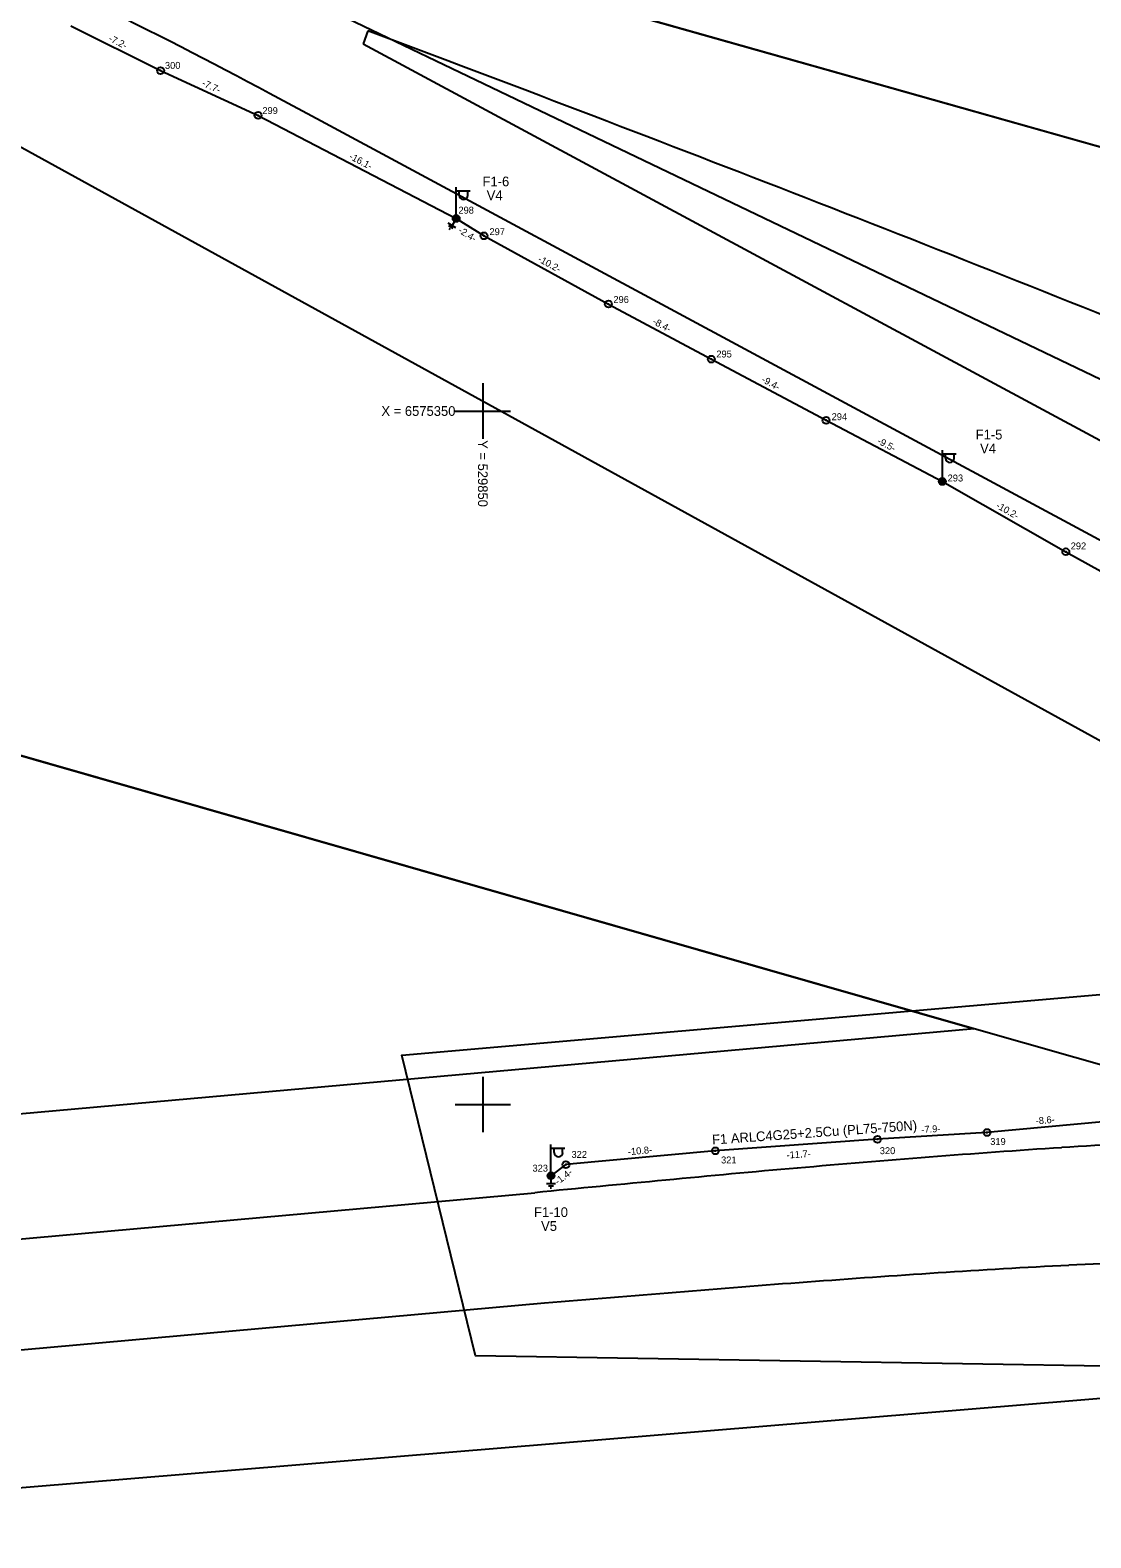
# Model space of a CAD drawing. Extents: x 528816 to 533196, y 6574767 to 6575847.
# Drawn here: x 529817.4 to 529893.8, y 6575268.8 to 6575377.5 of the extents above; entities that cross this region are included whole.
import ezdxf

# ---------------------------------------------------------------- set-up
doc = ezdxf.new("R2010")
doc.units = 0
for name, color, linetype in [('JOONSIDE', 7, 'Continuous'), ('KOORDPUNKT', 7, 'Continuous'), ('MOOTPIIR', 7, 'Continuous'), ('MPKAABEL', 7, 'Continuous'), ('PIIR', 7, 'Continuous'), ('POST', 7, 'Continuous'), ('TEE', 7, 'Continuous'), ('VORK', 7, 'Continuous')]:
    doc.layers.add(name, color=color, linetype=linetype)

msp = doc.modelspace()

# ---------------------------------------------------------------- linework, layer by layer
at = {"layer": 'KOORDPUNKT'}
for centre, radius in [((529826.78, 6575374.54), 0.25), ((529826.78, 6575374.54), 0.0191), ((529826.78, 6575374.54), 0.0221), ((529826.78, 6575374.54), 0.025), ((529826.78, 6575374.54), 0.0161), ((529826.78, 6575374.54), 0.0102), ((529826.78, 6575374.54), 0.0132), ((529826.78, 6575374.54), 0.00726), ((529826.78, 6575374.54), 0.0043), ((529833.8, 6575371.31), 0.25), ((529833.8, 6575371.31), 0.0221), ((529833.8, 6575371.31), 0.025), ((529833.8, 6575371.31), 0.0161), ((529833.8, 6575371.31), 0.0191), ((529833.8, 6575371.31), 0.0132), ((529833.8, 6575371.31), 0.00726), ((529833.8, 6575371.31), 0.0102), ((529833.8, 6575371.31), 0.0043), ((529848.08, 6575363.88), 0.25), ((529848.08, 6575363.88), 0.0221), ((529848.08, 6575363.88), 0.025), ((529848.08, 6575363.88), 0.0132), ((529848.08, 6575363.88), 0.0161), ((529848.08, 6575363.88), 0.0191), ((529848.08, 6575363.88), 0.0043), ((529848.08, 6575363.88), 0.00726), ((529848.08, 6575363.88), 0.0102), ((529850.09, 6575362.63), 0.25), ((529850.09, 6575362.63), 0.0221), ((529850.09, 6575362.63), 0.025), ((529850.09, 6575362.63), 0.0191), ((529850.09, 6575362.63), 0.0102), ((529850.09, 6575362.63), 0.0132), ((529850.09, 6575362.63), 0.0161), ((529850.09, 6575362.63), 0.0043), ((529850.09, 6575362.63), 0.00726), ((529859.05, 6575357.71), 0.25), ((529859.05, 6575357.71), 0.025), ((529859.05, 6575357.71), 0.0221), ((529859.05, 6575357.71), 0.0161), ((529859.05, 6575357.71), 0.0191), ((529859.05, 6575357.71), 0.0132), ((529859.05, 6575357.71), 0.0043), ((529859.05, 6575357.71), 0.00726), ((529859.05, 6575357.71), 0.0102), ((529866.47, 6575353.74), 0.25), ((529866.47, 6575353.74), 0.025), ((529866.47, 6575353.74), 0.0161), ((529866.47, 6575353.74), 0.0191), ((529866.47, 6575353.74), 0.0221), ((529866.47, 6575353.74), 0.0132), ((529866.47, 6575353.74), 0.00726), ((529866.47, 6575353.74), 0.0102), ((529866.47, 6575353.74), 0.0043), ((529874.74, 6575349.33), 0.25), ((529874.74, 6575349.33), 0.025), ((529874.74, 6575349.33), 0.0221), ((529874.74, 6575349.33), 0.0161), ((529874.74, 6575349.33), 0.0191), ((529874.74, 6575349.33), 0.0102), ((529874.74, 6575349.33), 0.0132), ((529874.74, 6575349.33), 0.00726), ((529874.74, 6575349.33), 0.0043), ((529883.12, 6575344.92), 0.25), ((529883.12, 6575344.92), 0.025), ((529883.12, 6575344.92), 0.0191), ((529883.12, 6575344.92), 0.0221), ((529883.12, 6575344.92), 0.0161), ((529883.12, 6575344.92), 0.0102), ((529883.12, 6575344.92), 0.0132), ((529883.12, 6575344.92), 0.0043), ((529883.12, 6575344.92), 0.00726), ((529892.02, 6575339.85), 0.25), ((529892.02, 6575339.85), 0.0191), ((529892.02, 6575339.85), 0.0221), ((529892.02, 6575339.85), 0.025), ((529892.02, 6575339.85), 0.0161), ((529892.02, 6575339.85), 0.00726), ((529892.02, 6575339.85), 0.0102), ((529892.02, 6575339.85), 0.0132), ((529892.02, 6575339.85), 0.0043), ((529886.33, 6575297.98), 0.25), ((529886.33, 6575297.98), 0.0191), ((529886.33, 6575297.98), 0.0221), ((529886.33, 6575297.98), 0.025), ((529886.33, 6575297.98), 0.0102), ((529886.33, 6575297.98), 0.0132), ((529886.33, 6575297.98), 0.0161), ((529886.33, 6575297.98), 0.00726), ((529886.33, 6575297.98), 0.0043), ((529866.75, 6575296.66), 0.25), ((529878.44, 6575297.49), 0.25), ((529878.44, 6575297.49), 0.025), ((529878.44, 6575297.49), 0.0221), ((529878.44, 6575297.49), 0.0161), ((529878.44, 6575297.49), 0.0191), ((529878.44, 6575297.49), 0.0132), ((529878.44, 6575297.49), 0.0043), ((529878.44, 6575297.49), 0.00726), ((529878.44, 6575297.49), 0.0102), ((529855.99, 6575295.67), 0.25), ((529855.99, 6575295.67), 0.0221), ((529855.99, 6575295.67), 0.025), ((529855.99, 6575295.67), 0.0102), ((529855.99, 6575295.67), 0.0132), ((529855.99, 6575295.67), 0.0161), ((529855.99, 6575295.67), 0.0191), ((529855.99, 6575295.67), 0.0043), ((529855.99, 6575295.67), 0.00726), ((529866.75, 6575296.66), 0.025), ((529866.75, 6575296.66), 0.0161), ((529866.75, 6575296.66), 0.0191), ((529866.75, 6575296.66), 0.0221), ((529866.75, 6575296.66), 0.0132), ((529866.75, 6575296.66), 0.0043), ((529866.75, 6575296.66), 0.00726), ((529866.75, 6575296.66), 0.0102), ((529854.91, 6575294.86), 0.25), ((529854.91, 6575294.86), 0.0191), ((529854.91, 6575294.86), 0.0221), ((529854.91, 6575294.86), 0.025), ((529854.91, 6575294.86), 0.0102), ((529854.91, 6575294.86), 0.0132), ((529854.91, 6575294.86), 0.0161), ((529854.91, 6575294.86), 0.00726), ((529854.91, 6575294.86), 0.0043)]:
    msp.add_circle(centre, radius, dxfattribs=at)
at = {"layer": 'MOOTPIIR'}
msp.add_lwpolyline([(530003.5, 6575280.1), (529931.36, 6575280.54), (529849.48, 6575281.87), (529844.17, 6575303.55), (529905.25, 6575308.86), (529903.48, 6575321.26), (529810.98, 6575372.15), (529769.82, 6575391.62), (529775.58, 6575409.33), (529915.87, 6575342.06), (529927.38, 6575328.78), (529934.46, 6575311.96), (529980.04, 6575304)], dxfattribs=at)
at = {"layer": 'MPKAABEL'}
for points in [[(529820.31, 6575377.76), (529826.78, 6575374.54), (529833.8, 6575371.31), (529848.08, 6575363.88), (529850.09, 6575362.63), (529859.05, 6575357.71), (529866.47, 6575353.74), (529874.74, 6575349.33), (529883.12, 6575344.92), (529892.02, 6575339.85), (529901.45, 6575334.63), (529905.83, 6575331.44), (529914.92, 6575323.05), (529915.96, 6575320.87), (529918.18, 6575315.68), (529918.71, 6575311.95), (529918.32, 6575306.38), (529918.12, 6575305.44)], [(529820.31, 6575377.76), (529826.78, 6575374.54), (529833.8, 6575371.31), (529848.08, 6575363.88), (529850.09, 6575362.63), (529859.05, 6575357.71), (529866.47, 6575353.74), (529874.74, 6575349.33), (529883.12, 6575344.92), (529892.02, 6575339.85), (529901.45, 6575334.63), (529905.83, 6575331.44), (529914.92, 6575323.05), (529915.96, 6575320.87), (529918.18, 6575315.68), (529918.71, 6575311.95), (529918.32, 6575306.38), (529918.12, 6575305.44)], [(529848.05, 6575363.21), (529847.5, 6575363.54)], [(529847.86, 6575363.15), (529847.54, 6575363.34)], [(529847.66, 6575363.09), (529847.58, 6575363.15)], [(529847.95, 6575363.67), (529847.78, 6575363.38)], [(529918.12, 6575305.44), (529916.18, 6575304.26), (529911.47, 6575300.92), (529907.95, 6575300.23), (529897.04, 6575298.92), (529895.73, 6575298.45), (529894.94, 6575298.78), (529886.33, 6575297.98), (529878.44, 6575297.49), (529866.75, 6575296.66), (529855.99, 6575295.67), (529854.91, 6575294.86)], [(529918.12, 6575305.44), (529916.18, 6575304.26), (529911.47, 6575300.92), (529907.95, 6575300.23), (529897.04, 6575298.92), (529895.73, 6575298.45), (529894.94, 6575298.78), (529886.33, 6575297.98), (529878.44, 6575297.49), (529866.75, 6575296.66), (529855.99, 6575295.67), (529854.91, 6575294.86)], [(529854.91, 6575294.61), (529854.91, 6575294.27)], [(529855.23, 6575294.27), (529854.59, 6575294.27)], [(529855.1, 6575294.12), (529854.73, 6575294.12)], [(529854.96, 6575293.97), (529854.86, 6575293.97)]]:
    msp.add_lwpolyline(points, dxfattribs=at)
at = {"layer": 'PIIR'}
for points in [[(530164.35, 6575374.79), (530153.92, 6575338.4), (530182.76, 6575330.14), (530201.97, 6575324.63), (530221.19, 6575319.12), (530240.41, 6575313.61), (530259.63, 6575308.1), (530278.85, 6575302.59), (530298.07, 6575297.07), (530317.33, 6575291.48), (530336.55, 6575285.97), (530355.77, 6575280.46), (530374.99, 6575274.95), (530393.86, 6575269.6), (530422.7, 6575261.33), (530433.47, 6575298.82), (530443.88, 6575279.05), (530455.86, 6575268.15), (530491.61, 6575255.39), (530470.09, 6575205.98), (530185.04, 6575286.93), (529572.28, 6575460.11), (529761.52, 6575570.08)], [(531020.33, 6575014.24), (530966.07, 6575030.24), (530793.5, 6575079.3), (530278.67, 6575225.64), (530265.8, 6575197.59), (530166.23, 6575226.19), (530152.8, 6575230.08), (530063.81, 6575254.65), (529885.42, 6575305.46), (529685.86, 6575362.65), (529644.23, 6575374.4), (529496.38, 6575415.64), (529572.28, 6575460.11), (530185.04, 6575286.93), (530470.09, 6575205.98), (530493.49, 6575199.35), (530487.53, 6575185.69), (530728.61, 6575117.21), (530740.69, 6575113.94), (530801.34, 6575096.61), (530968.39, 6575049.03), (530969.25, 6575061.78), (530969.57, 6575066.46)], [(530920.71, 6575043.14), (530793.5, 6575079.3), (530278.67, 6575225.64), (530265.8, 6575197.59), (530166.23, 6575226.19), (530152.8, 6575230.08), (530063.81, 6575254.65), (529885.42, 6575305.46), (529685.86, 6575362.65), (529644.23, 6575374.4), (529496.38, 6575415.64), (529572.28, 6575460.11), (530185.04, 6575286.93), (530470.09, 6575205.98), (530493.49, 6575199.35), (530487.53, 6575185.69), (530728.61, 6575117.21), (530740.69, 6575113.94), (530801.34, 6575096.61), (530931.03, 6575059.67)]]:
    msp.add_lwpolyline(points, dxfattribs=at)
for points in [[(529685.86, 6575362.65), (529885.42, 6575305.46), (529688.52, 6575287.86)], [(529689.41, 6575261.83), (529907.91, 6575279.93), (529985.43, 6575273.12), (530063.81, 6575254.65), (530152.8, 6575230.08), (530078.21, 6575187.38), (530050.37, 6575162.12), (529690.98, 6575217.4)]]:
    msp.add_lwpolyline(points, close=True, dxfattribs=at)
at = {"layer": 'POST'}
for p, q in [((529848.08, 6575364.13), (529848.08, 6575366.13)), ((529848.08, 6575365.88), (529849.08, 6575365.88)), ((529848.3, 6575365.56), (529848.3, 6575365.88)), ((529848.92, 6575365.56), (529848.92, 6575365.88)), ((529848.08, 6575363.88), (529848.08, 6575363.88)), ((529883.12, 6575345.17), (529883.12, 6575347.17)), ((529883.12, 6575346.92), (529884.12, 6575346.92)), ((529883.35, 6575346.6), (529883.35, 6575346.92)), ((529883.96, 6575346.6), (529883.96, 6575346.92)), ((529883.12, 6575344.92), (529883.12, 6575344.92)), ((529854.91, 6575295.11), (529854.91, 6575297.11)), ((529854.91, 6575296.86), (529855.91, 6575296.86)), ((529855.14, 6575296.54), (529855.14, 6575296.86)), ((529855.75, 6575296.54), (529855.75, 6575296.86)), ((529854.91, 6575294.86), (529854.91, 6575294.86))]:
    msp.add_line(p, q, dxfattribs=at)
for centre, radius in [((529848.08, 6575363.88), 0.25), ((529848.08, 6575363.88), 0.225), ((529848.08, 6575363.88), 0.2), ((529848.08, 6575363.88), 0.175), ((529848.08, 6575363.88), 0.15), ((529848.08, 6575363.88), 0.125), ((529848.08, 6575363.88), 0.1), ((529848.08, 6575363.88), 0.075), ((529848.08, 6575363.88), 0.05), ((529848.08, 6575363.88), 0.025), ((529883.12, 6575344.92), 0.25), ((529883.12, 6575344.92), 0.225), ((529883.12, 6575344.92), 0.2), ((529883.12, 6575344.92), 0.175), ((529883.12, 6575344.92), 0.15), ((529883.12, 6575344.92), 0.125), ((529883.12, 6575344.92), 0.1), ((529883.12, 6575344.92), 0.075), ((529883.12, 6575344.92), 0.05), ((529883.12, 6575344.92), 0.025), ((529854.91, 6575294.86), 0.25), ((529854.91, 6575294.86), 0.225), ((529854.91, 6575294.86), 0.2), ((529854.91, 6575294.86), 0.175), ((529854.91, 6575294.86), 0.15), ((529854.91, 6575294.86), 0.125), ((529854.91, 6575294.86), 0.1), ((529854.91, 6575294.86), 0.075), ((529854.91, 6575294.86), 0.05), ((529854.91, 6575294.86), 0.025)]:
    msp.add_circle(centre, radius, dxfattribs=at)
for centre in [(529848.61, 6575365.56), (529883.66, 6575346.6), (529855.45, 6575296.54)]:
    msp.add_arc(centre, 0.306, 180, 0, dxfattribs=at)
at = {"layer": 'TEE'}
for points in [[(529841.72, 6575377.41), (529841.37, 6575376.48)], [(529841.37, 6575376.48), (529910.6, 6575339.22)], [(529838.36, 6575370.89), (529834.63, 6575372.89)], [(529900.66, 6575337.35), (529838.36, 6575370.89)], [(529698.12, 6575279.67), (529853.74, 6575293.64)], [(529854.45, 6575285.67), (529685.5, 6575270.51)]]:
    msp.add_lwpolyline(points, dxfattribs=at)
for centre, radius, start, end in [((529713.02, 6575401.86), 114.5, 83.9824, 83.9824), ((528969.49, 6573045.6), 2513.25, 67.98398, 72.26235), ((529668.7, 6575064.58), 350.13, 61.7109, 71.1542), ((528969.49, 6573045.6), 2489.6, 67.9842, 69.49133), ((529936.34, 6574608.12), 690.21, 93.70676, 94.50058), ((529926.49, 6574760.19), 537.83, 92.6861, 93.7068), ((529957.86, 6574334.68), 964.5, 94.50058, 95.06759), ((530014.4, 6573697.19), 1604.5, 95.06759, 95.4078), ((530246.87, 6571237.61), 4075.04, 95.40272, 95.53613), ((529927.36, 6574608.1), 681.21, 92.95537, 93.74919), ((529919.5, 6574760.28), 528.83, 91.9347, 92.9554), ((529993.46, 6573696.22), 1595.5, 94.3162, 94.65641), ((529945.29, 6574334.4), 955.5, 93.74919, 94.3162), ((532652.61, 6541227.36), 34173.07, 94.680789, 94.696743)]:
    msp.add_arc(centre, radius, start, end, dxfattribs=at)
at = {"layer": 'VORK'}
for p, q in [((529850, 6575352), (529850, 6575348)), ((529848, 6575350), (529852, 6575350)), ((529850, 6575302), (529850, 6575298)), ((529848, 6575300), (529852, 6575300))]:
    msp.add_line(p, q, dxfattribs=at)

# ---------------------------------------------------------------- texts
at = {"layer": 'JOONSIDE'}
for s, rotation, p in [('-7.2-', 333.5448, (529822.98, 6575376.7)), ('-7.7-', 335.3461, (529829.71, 6575373.47)), ('-16.1-', 332.5019, (529840.32, 6575368.2)), ('-2.4-', 328.1019, (529848.18, 6575362.9)), ('-10.2-', 331.2239, (529853.92, 6575360.81)), ('-8.4-', 331.8703, (529862.19, 6575356.31)), ('-9.4-', 331.8934, (529870.04, 6575352.12)), ('-9.5-', 332.2861, (529878.38, 6575347.69)), ('-10.2-', 330.3179, (529886.94, 6575343.04)), ('-8.6-', 5.3288, (529889.87, 6575298.56)), ('-7.9-', 3.5085, (529881.62, 6575297.94)), ('-10.8-', 5.2439, (529860.48, 6575296.34)), ('-11.7-', 4.071, (529871.91, 6575296.1)), ('-1.4-', 37.0978, (529855.41, 6575294.19))]:
    msp.add_text(s, height=0.5, rotation=rotation, dxfattribs=at).set_placement(p)
at = {"layer": 'KOORDPUNKT'}
for s, p in [('300', (529827.09, 6575374.67)), ('299', (529834.11, 6575371.41)), ('298', (529848.24, 6575364.23)), ('297', (529850.48, 6575362.68)), ('296', (529859.41, 6575357.79)), ('295', (529866.83, 6575353.86)), ('294', (529875.14, 6575349.34)), ('293', (529883.5, 6575344.92)), ('292', (529892.37, 6575340.02)), ('320', (529878.61, 6575296.42)), ('319', (529886.57, 6575297.08)), ('323', (529853.58, 6575295.16)), ('322', (529856.39, 6575296.15)), ('321', (529867.17, 6575295.75))]:
    msp.add_text(s, height=0.5, dxfattribs=at).set_placement(p)
at = {"layer": 'MPKAABEL'}
msp.add_text('F1 ARLC4G25+2.5Cu (PL75-750N)', height=0.7, rotation=4.071, dxfattribs=at).set_placement((529866.55, 6575297.11))
at = {"layer": 'POST'}
for s, p in [('F1-6', (529849.98, 6575366.2)), ('V4', (529850.28, 6575365.2)), ('F1-5', (529885.52, 6575347.95)), ('V4', (529885.84, 6575346.95)), ('F1-10', (529853.69, 6575291.89)), ('V5', (529854.2, 6575290.89))]:
    msp.add_text(s, height=0.7, dxfattribs=at).set_placement(p)
at = {"layer": 'VORK'}
msp.add_text('X = 6575350', height=0.7, dxfattribs=at).set_placement((529842.69, 6575349.65))
msp.add_text('Y = 529850 ', height=0.7, rotation=270, dxfattribs=at).set_placement((529849.65, 6575347.9))

doc.saveas('drawing.dxf')
